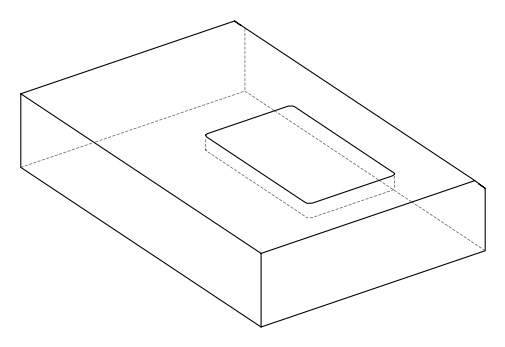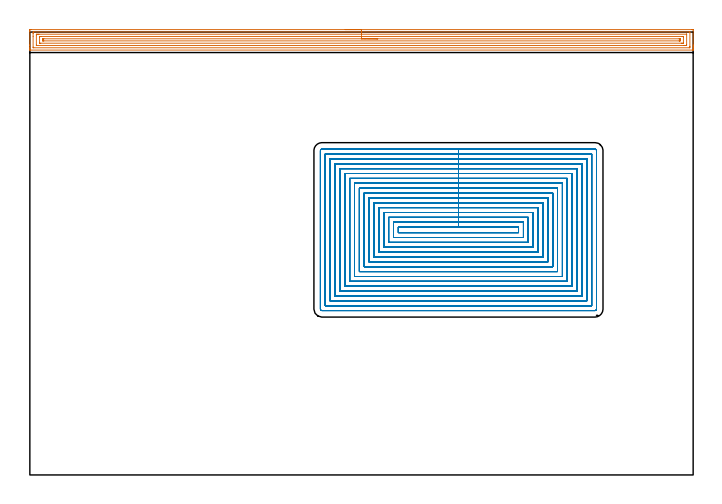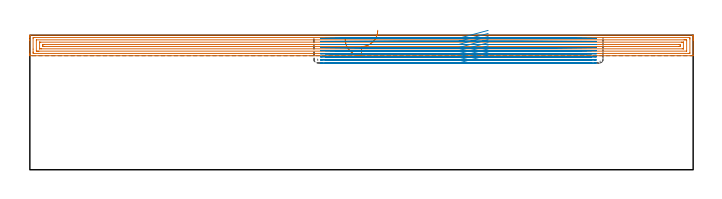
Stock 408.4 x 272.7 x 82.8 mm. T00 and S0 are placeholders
(PLAN: 2 operations, 1 tool changes, 124.3 min)
(1 AREA_MILL | FG_CHAMFER_SURFACE | UGT0205_001 | 16.57 min | 32417 mm3)
(2 MILL_RECTANGULAR_POCKET | POCKET_RECTANGULAR_STRAIGHT | UGT0201_086 | Follow Part, ap 2, ae 75% | 107.7 min | 326008 mm3)
(TOOL UGT0205_001 | Chamfer Mill 20 x 3 x 45 deg. | D20 FL50 Z2)
(TOOL UGT0201_086 | End Mill 8 mm | D8 R2 FL19 Z4)
(OP 1 AREA_MILL)
G17 G21 G94 G90
T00 M6
G54
G17 G0 G90 X194.2 Y274.2 S1061 M3
G43 Z92.8 H0
Z80.2
G94 G1 X194.238 Z79.328 F250.
X194.352 Z78.464
X194.541 Z77.612
X194.803 Z76.78
X195.137 Z75.974
X195.54 Z75.2
X196.008 Z74.464
X196.54 Z73.772
X197.129 Z73.129
X197.772 Z72.54
X198.464 Z72.008
X199.2 Z71.54
X199.974 Z71.137
X200.78 Z70.803
X201.612 Z70.541
X202.464 Z70.352
X203.328 Z70.238
X204.2 Z70.2
X407.788
X408.148 Y274.196 Z70.202
X408.39 Y274.192 Z70.206
X408.4 Y273.946 Z70.451
Y264.795 Z79.6
Y264.236 Z80.16
Y263.907 Z80.489
Y263.349 Z81.047
Y263.02 Z81.375
Y262.362 Z82.038
Y261.995 Z82.404
Y261.633 Z82.758
X408.391 Y261.603 Z82.788
X408.234 Y261.6 Z82.8
X0.166
X0.01 Y261.603 Z82.788
X0.007 Y261.632 Z82.76
X0. Y261.995 Z82.404
Y262.362 Z82.038
Y263.02 Z81.375
Y264.237 Z80.16
Y264.795 Z79.6
Y273.059 Z71.338
X0.004 Y273.667 Z70.73
X0.008 Y274.192 Z70.206
X0.082 Y274.194 Z70.203
X0.612 Y274.2 Z70.2
X204.2
Y272.786 Z71.614
X405.996
X406.39 Y272.78 Z71.62
X406.399 Y272.386 Z72.014
X406.4 Y263.907 Z80.493
X406.399 Y263.513 Z80.887
X406.39 Y263.02 Z81.38
X406.008 Y263.014 Z81.386
X2.404
X2.01 Y263.02 Z81.38
X2.001 Y263.414 Z80.986
X2. Y270.118 Z74.282
Y271.893 Z72.507
X2.001 Y272.287 Z72.113
X2.01 Y272.78 Z71.62
X2.392 Y272.786 Z71.614
X204.2
Y271.372 Z73.028
X404.216 Y271.371 Z73.029
X404.339 Y271.37 Z73.03
X404.382 Y271.367 Z73.033
X404.387 Y271.366 Z73.034
X404.392 Y271.353 Z73.047
X404.396 Y271.31 Z73.09
X404.399 Y271.188 Z73.212
Y264.795 Z79.605
X404.397 Y264.615 Z79.785
X404.39 Y264.436 Z79.964
X404.216 Y264.434 Z79.966
X403.69 Y264.43 Z79.97
X403.323 Y264.429 Z79.971
X402.799 Y264.428 Z79.972
X4.184 Y264.429 Z79.971
X4.061 Y264.43 Z79.97
X4.018 Y264.433 Z79.967
X4.013 Y264.434 Z79.966
X4.008 Y264.447 Z79.953
X4.004 Y264.49 Z79.91
X4.001 Y264.612 Z79.788
Y271.005 Z73.395
X4.003 Y271.185 Z73.215
X4.01 Y271.364 Z73.036
X4.184 Y271.366 Z73.034
X4.71 Y271.37 Z73.03
X5.077 Y271.371 Z73.029
X5.601 Y271.372 Z73.028
X204.2
Y269.957 Z74.443
X401.7
X402.31 Y269.952 Z74.448
X402.379 Y269.95 Z74.45
X402.39 Y269.946 Z74.454
X402.394 Y269.924 Z74.476
X402.397 Y269.873 Z74.527
X402.399 Y269.669 Z74.731
Y266.141 Z78.259
X402.396 Y265.926 Z78.474
X402.393 Y265.873 Z78.527
X402.39 Y265.852 Z78.548
X402.371 Y265.85 Z78.55
X402.265 Y265.846 Z78.554
X401.537 Y265.843 Z78.557
X401.375
X6.7
X6.09 Y265.848 Z78.552
X6.021 Y265.85 Z78.55
X6.009 Y265.854 Z78.546
X6.006 Y265.876 Z78.524
X6.003 Y265.927 Z78.473
X6.001 Y266.131 Z78.269
Y269.659 Z74.741
X6.004 Y269.874 Z74.526
X6.007 Y269.927 Z74.473
X6.01 Y269.948 Z74.452
X6.029 Y269.95 Z74.45
X6.135 Y269.954 Z74.446
X6.863 Y269.957 Z74.443
X7.025
X204.2
Y268.543 Z75.857
X399.752
X399.952 Y268.542 Z75.858
X400.353 Y268.536 Z75.864
X400.391 Y268.534 Z75.866
X400.394 Y268.523 Z75.877
X400.398 Y268.492 Z75.908
X400.4 Y268.436 Z75.964
Y268.344 Z76.056
X400.399 Y267.7 Z76.7
X400.396 Y267.456 Z76.944
X400.39 Y267.296 Z77.104
X400.385 Y267.264 Z77.136
X400.287 Y267.261 Z77.139
X400.153 Y267.258 Z77.142
X399.952 Y267.257 Z77.143
X399.752
X8.648
X8.448 Y267.258 Z77.142
X8.047 Y267.264 Z77.136
X8.008 Y267.266 Z77.134
X8.006 Y267.277 Z77.123
X8.002 Y267.308 Z77.092
X8. Y267.364 Z77.036
Y267.456 Z76.944
Y268.1 Z76.3
X8.004 Y268.344 Z76.056
X8.01 Y268.504 Z75.896
X8.015 Y268.536 Z75.864
X8.113 Y268.539 Z75.861
X8.247 Y268.542 Z75.858
X8.448 Y268.543 Z75.857
X8.648
X204.2
X205.072 Z75.895
X205.936 Z76.009
X206.788 Z76.198
X207.62 Z76.46
X208.426 Z76.794
X209.2 Z77.197
X209.936 Z77.665
X210.628 Z78.196
X211.271 Z78.786
X211.86 Z79.429
X212.392 Z80.121
X212.86 Z80.857
X213.263 Z81.631
X213.597 Z82.437
X213.859 Z83.269
X214.048 Z84.12
X214.162 Z84.985
X214.2 Z85.857
G0 Z92.8
M5
M2
(OP 2 MILL_RECTANGULAR_POCKET)
G17 G21 G94 G90
T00 M6
G54
G17 G0 G90 X282.187 Y152.6 S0 M3
G43 Z92.8 H0
Z85.8
G94 G1 X263.9 Z80.9 F250.
X226.9 F500.
Y149.2
X300.9
Y152.6
X263.9
Y155.6
X223.9
Y146.2
X303.9
Y155.6
X263.9
Y158.6
X220.9
Y143.2
X306.9
Y158.6
X263.9
Y161.6
X217.9
Y140.2
X309.9
Y161.6
X263.9
Y164.6
X214.9
Y137.2
X312.9
Y164.6
X263.9
Y167.6
X211.9
Y134.2
X315.9
Y167.6
X263.9
Y170.6
X208.9
Y131.2
X318.9
Y170.6
X263.9
Y173.6
X205.9
Y128.2
X321.9
Y173.6
X263.9
Y176.6
X202.9
Y125.2
X324.9
Y176.6
X263.9
Y179.6
X199.9
Y122.2
X327.9
Y179.6
X263.9
Y182.6
X196.9
Y119.2
X330.9
Y182.6
X263.9
Y185.6
X193.9
Y116.2
X333.9
Y185.6
X263.9
Y188.6
X190.9
Y113.2
X336.9
Y188.6
X263.9
Y191.6
X187.9
Y110.2
X339.9
Y191.6
X263.9
Y194.6
X184.9
Y107.2
X342.9
Y194.6
X263.9
Y197.6
X181.9
Y104.2
X345.9
Y197.6
X263.9
Y200.6
X179.8
G3 X178.9 Y199.7 R0.9
G1 Y102.1
G3 X179.8 Y101.2 R0.9
G1 X348.
G3 X348.9 Y102.1 R0.9
G1 Y199.7
G3 X348. Y200.6 R0.9
G1 X263.9
X262.9
G0 X282.187 Y152.6 Z83.9
G1 X263.9 Z79. F250.
X226.9 F500.
Y149.2
X300.9
Y152.6
X263.9
Y155.6
X223.9
Y146.2
X303.9
Y155.6
X263.9
Y158.6
X220.9
Y143.2
X306.9
Y158.6
X263.9
Y161.6
X217.9
Y140.2
X309.9
Y161.6
X263.9
Y164.6
X214.9
Y137.2
X312.9
Y164.6
X263.9
Y167.6
X211.9
Y134.2
X315.9
Y167.6
X263.9
Y170.6
X208.9
Y131.2
X318.9
Y170.6
X263.9
Y173.6
X205.9
Y128.2
X321.9
Y173.6
X263.9
Y176.6
X202.9
Y125.2
X324.9
Y176.6
X263.9
Y179.6
X199.9
Y122.2
X327.9
Y179.6
X263.9
Y182.6
X196.9
Y119.2
X330.9
Y182.6
X263.9
Y185.6
X193.9
Y116.2
X333.9
Y185.6
X263.9
Y188.6
X190.9
Y113.2
X336.9
Y188.6
X263.9
Y191.6
X187.9
Y110.2
X339.9
Y191.6
X263.9
Y194.6
X184.9
Y107.2
X342.9
Y194.6
X263.9
Y197.6
X181.9
Y104.2
X345.9
Y197.6
X263.9
Y200.6
X179.8
G3 X178.9 Y199.7 R0.9
G1 Y102.1
G3 X179.8 Y101.2 R0.9
G1 X348.
G3 X348.9 Y102.1 R0.9
G1 Y199.7
G3 X348. Y200.6 R0.9
G1 X263.9
X262.9
G0 X282.187 Y152.6 Z82.
G1 X263.9 Z77.1 F250.
X226.9 F500.
Y149.2
X300.9
Y152.6
X263.9
Y155.6
X223.9
Y146.2
X303.9
Y155.6
X263.9
Y158.6
X220.9
Y143.2
X306.9
Y158.6
X263.9
Y161.6
X217.9
Y140.2
X309.9
Y161.6
X263.9
Y164.6
X214.9
Y137.2
X312.9
Y164.6
X263.9
Y167.6
X211.9
Y134.2
X315.9
Y167.6
X263.9
Y170.6
X208.9
Y131.2
X318.9
Y170.6
X263.9
Y173.6
X205.9
Y128.2
X321.9
Y173.6
X263.9
Y176.6
X202.9
Y125.2
X324.9
Y176.6
X263.9
Y179.6
X199.9
Y122.2
X327.9
Y179.6
X263.9
Y182.6
X196.9
Y119.2
X330.9
Y182.6
X263.9
Y185.6
X193.9
Y116.2
X333.9
Y185.6
X263.9
Y188.6
X190.9
Y113.2
X336.9
Y188.6
X263.9
Y191.6
X187.9
Y110.2
X339.9
Y191.6
X263.9
Y194.6
X184.9
Y107.2
X342.9
Y194.6
X263.9
Y197.6
X181.9
Y104.2
X345.9
Y197.6
X263.9
Y200.6
X179.8
G3 X178.9 Y199.7 R0.9
G1 Y102.1
G3 X179.8 Y101.2 R0.9
G1 X348.
G3 X348.9 Y102.1 R0.9
G1 Y199.7
G3 X348. Y200.6 R0.9
G1 X263.9
X262.9
G0 X282.187 Y152.6 Z80.1
G1 X263.9 Z75.2 F250.
X226.9 F500.
Y149.2
X300.9
Y152.6
X263.9
Y155.6
X223.9
Y146.2
X303.9
Y155.6
X263.9
Y158.6
X220.9
Y143.2
X306.9
Y158.6
X263.9
Y161.6
X217.9
Y140.2
X309.9
Y161.6
X263.9
Y164.6
X214.9
Y137.2
X312.9
Y164.6
X263.9
Y167.6
X211.9
Y134.2
X315.9
Y167.6
X263.9
Y170.6
X208.9
Y131.2
X318.9
Y170.6
X263.9
Y173.6
X205.9
Y128.2
X321.9
Y173.6
X263.9
Y176.6
X202.9
Y125.2
X324.9
Y176.6
X263.9
Y179.6
X199.9
Y122.2
X327.9
Y179.6
X263.9
Y182.6
X196.9
Y119.2
X330.9
Y182.6
X263.9
Y185.6
X193.9
Y116.2
X333.9
Y185.6
X263.9
Y188.6
X190.9
Y113.2
X336.9
Y188.6
X263.9
Y191.6
X187.9
Y110.2
X339.9
Y191.6
X263.9
Y194.6
X184.9
Y107.2
X342.9
Y194.6
X263.9
Y197.6
X181.9
Y104.2
X345.9
Y197.6
X263.9
Y200.6
X179.8
G3 X178.9 Y199.7 R0.9
G1 Y102.1
G3 X179.8 Y101.2 R0.9
G1 X348.
G3 X348.9 Y102.1 R0.9
G1 Y199.7
G3 X348. Y200.6 R0.9
G1 X263.9
X262.9
G0 X282.187 Y152.6 Z78.2
G1 X263.9 Z73.3 F250.
X226.9 F500.
Y149.2
X300.9
Y152.6
X263.9
Y155.6
X223.9
Y146.2
X303.9
Y155.6
X263.9
Y158.6
X220.9
Y143.2
X306.9
Y158.6
X263.9
Y161.6
X217.9
Y140.2
X309.9
Y161.6
X263.9
Y164.6
X214.9
Y137.2
X312.9
Y164.6
X263.9
Y167.6
X211.9
Y134.2
X315.9
Y167.6
X263.9
Y170.6
X208.9
Y131.2
X318.9
Y170.6
X263.9
Y173.6
X205.9
Y128.2
X321.9
Y173.6
X263.9
Y176.6
X202.9
Y125.2
X324.9
Y176.6
X263.9
Y179.6
X199.9
Y122.2
X327.9
Y179.6
X263.9
Y182.6
X196.9
Y119.2
X330.9
Y182.6
X263.9
Y185.6
X193.9
Y116.2
X333.9
Y185.6
X263.9
Y188.6
X190.9
Y113.2
X336.9
Y188.6
X263.9
Y191.6
X187.9
Y110.2
X339.9
Y191.6
X263.9
Y194.6
X184.9
Y107.2
X342.9
Y194.6
X263.9
Y197.6
X181.9
Y104.2
X345.9
Y197.6
X263.9
Y200.6
X179.8
G3 X178.9 Y199.7 R0.9
G1 Y102.1
G3 X179.8 Y101.2 R0.9
G1 X348.
G3 X348.9 Y102.1 R0.9
G1 Y199.7
G3 X348. Y200.6 R0.9
G1 X263.9
X262.9
G0 X282.187 Y152.6 Z76.3
G1 X263.9 Z71.4 F250.
X226.9 F500.
Y149.2
X300.9
Y152.6
X263.9
Y155.6
X223.9
Y146.2
X303.9
Y155.6
X263.9
Y158.6
X220.9
Y143.2
X306.9
Y158.6
X263.9
Y161.6
X217.9
Y140.2
X309.9
Y161.6
X263.9
Y164.6
X214.9
Y137.2
X312.9
Y164.6
X263.9
Y167.6
X211.9
Y134.2
X315.9
Y167.6
X263.9
Y170.6
X208.9
Y131.2
X318.9
Y170.6
X263.9
Y173.6
X205.9
Y128.2
X321.9
Y173.6
X263.9
Y176.6
X202.9
Y125.2
X324.9
Y176.6
X263.9
Y179.6
X199.9
Y122.2
X327.9
Y179.6
X263.9
Y182.6
X196.9
Y119.2
X330.9
Y182.6
X263.9
Y185.6
X193.9
Y116.2
X333.9
Y185.6
X263.9
Y188.6
X190.9
Y113.2
X336.9
Y188.6
X263.9
Y191.6
X187.9
Y110.2
X339.9
Y191.6
X263.9
Y194.6
X184.9
Y107.2
X342.9
Y194.6
X263.9
Y197.6
X181.9
Y104.2
X345.9
Y197.6
X263.9
Y200.6
X179.8
G3 X178.9 Y199.7 R0.9
G1 Y102.1
G3 X179.8 Y101.2 R0.9
G1 X348.
G3 X348.9 Y102.1 R0.9
G1 Y199.7
G3 X348. Y200.6 R0.9
G1 X263.9
X262.9
G0 X282.187 Y152.6 Z74.4
G1 X263.9 Z69.5 F250.
X226.9 F500.
Y149.2
X300.9
Y152.6
X263.9
Y155.6
X223.9
Y146.2
X303.9
Y155.6
X263.9
Y158.6
X220.9
Y143.2
X306.9
Y158.6
X263.9
Y161.6
X217.9
Y140.2
X309.9
Y161.6
X263.9
Y164.6
X214.9
Y137.2
X312.9
Y164.6
X263.9
Y167.6
X211.9
Y134.2
X315.9
Y167.6
X263.9
Y170.6
X208.9
Y131.2
X318.9
Y170.6
X263.9
Y173.6
X205.9
Y128.2
X321.9
Y173.6
X263.9
Y176.6
X202.9
Y125.2
X324.9
Y176.6
X263.9
Y179.6
X199.9
Y122.2
X327.9
Y179.6
X263.9
Y182.6
X196.9
Y119.2
X330.9
Y182.6
X263.9
Y185.6
X193.9
Y116.2
X333.9
Y185.6
X263.9
Y188.6
X190.9
Y113.2
X336.9
Y188.6
X263.9
Y191.6
X187.9
Y110.2
X339.9
Y191.6
X263.9
Y194.6
X184.9
Y107.2
X342.9
Y194.6
X263.9
Y197.6
X181.9
Y104.2
X345.9
Y197.6
X263.9
Y200.6
X179.8
G3 X178.9 Y199.7 R0.9
G1 Y102.1
G3 X179.8 Y101.2 R0.9
G1 X348.
G3 X348.9 Y102.1 R0.9
G1 Y199.7
G3 X348. Y200.6 R0.9
G1 X263.9
X262.9
G0 X282.187 Y152.6 Z72.5
G1 X263.9 Z67.6 F250.
X226.9 F500.
Y149.2
X300.9
Y152.6
X263.9
Y155.6
X223.9
Y146.2
X303.9
Y155.6
X263.9
Y158.6
X220.9
Y143.2
X306.9
Y158.6
X263.9
Y161.6
X217.9
Y140.2
X309.9
Y161.6
X263.9
Y164.6
X214.9
Y137.2
X312.9
Y164.6
X263.9
Y167.6
X211.9
Y134.2
X315.9
Y167.6
X263.9
Y170.6
X208.9
Y131.2
X318.9
Y170.6
X263.9
Y173.6
X205.9
Y128.2
X321.9
Y173.6
X263.9
Y176.6
X202.9
Y125.2
X324.9
Y176.6
X263.9
Y179.6
X199.9
Y122.2
X327.9
Y179.6
X263.9
Y182.6
X196.9
Y119.2
X330.9
Y182.6
X263.9
Y185.6
X193.9
Y116.2
X333.9
Y185.6
X263.9
Y188.6
X190.9
Y113.2
X336.9
Y188.6
X263.9
Y191.6
X187.9
Y110.2
X339.9
Y191.6
X263.9
Y194.6
X184.9
Y107.2
X342.9
Y194.6
X263.9
Y197.6
X181.9
Y104.2
X345.9
Y197.6
X263.9
Y200.6
X179.8
G3 X178.9 Y199.7 R0.9
G1 Y102.1
G3 X179.8 Y101.2 R0.9
G1 X348.
G3 X348.9 Y102.1 R0.9
G1 Y199.7
G3 X348. Y200.6 R0.9
G1 X263.9
X262.9
G0 X282.187 Y152.6 Z70.6
G1 X263.9 Z65.7 F250.
X226.9 F500.
Y149.2
X300.9
Y152.6
X263.9
Y155.6
X223.9
Y146.2
X303.9
Y155.6
X263.9
Y158.6
X220.9
Y143.2
X306.9
Y158.6
X263.9
Y161.6
X217.9
Y140.2
X309.9
Y161.6
X263.9
Y164.6
X214.9
Y137.2
X312.9
Y164.6
X263.9
Y167.6
X211.9
Y134.2
X315.9
Y167.6
X263.9
Y170.6
X208.9
Y131.2
X318.9
Y170.6
X263.9
Y173.6
X205.9
Y128.2
X321.9
Y173.6
X263.9
Y176.6
X202.9
Y125.2
X324.9
Y176.6
X263.9
Y179.6
X199.9
Y122.2
X327.9
Y179.6
X263.9
Y182.6
X196.9
Y119.2
X330.9
Y182.6
X263.9
Y185.6
X193.9
Y116.2
X333.9
Y185.6
X263.9
Y188.6
X190.9
Y113.2
X336.9
Y188.6
X263.9
Y191.6
X187.9
Y110.2
X339.9
Y191.6
X263.9
Y194.6
X184.9
Y107.2
X342.9
Y194.6
X263.9
Y197.6
X181.9
Y104.2
X345.9
Y197.6
X263.9
Y200.6
X179.8
G3 X178.9 Y199.7 R0.9
G1 Y102.1
G3 X179.8 Y101.2 R0.9
G1 X348.
G3 X348.9 Y102.1 R0.9
G1 Y199.7
G3 X348. Y200.6 R0.9
G1 X263.9
X262.9
G0 Z92.8
M5
M2
